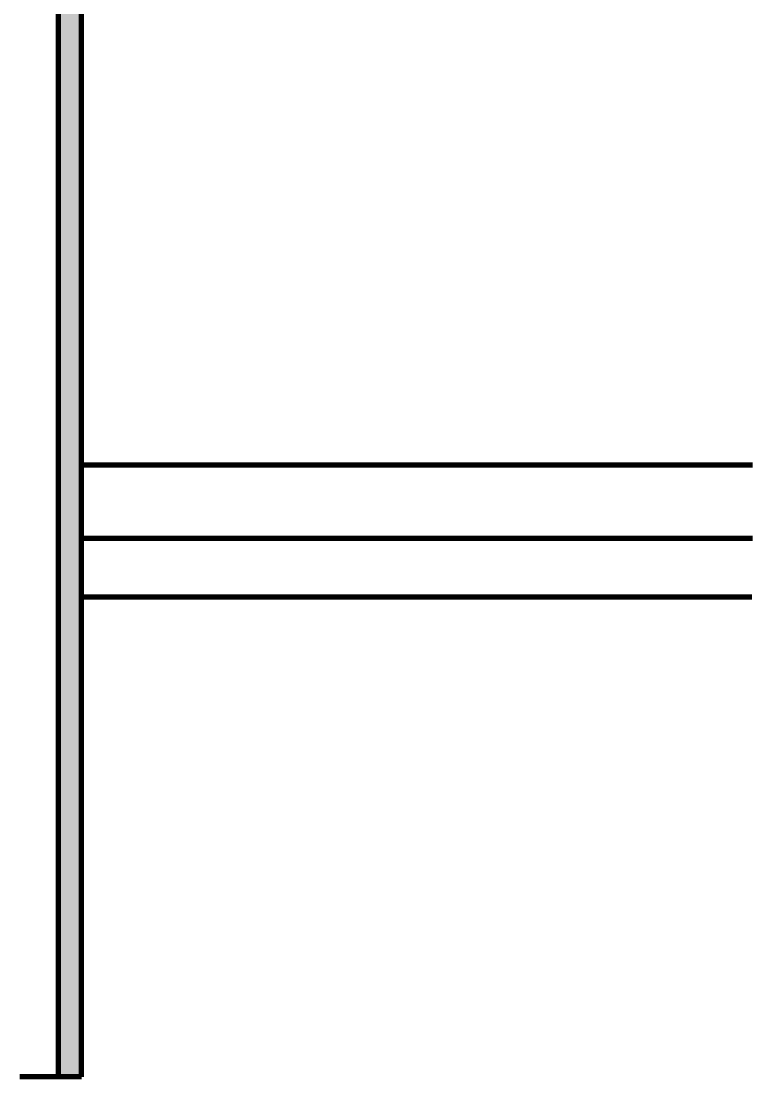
# Model space of a CAD drawing. Header units: millimetres. Extents: x 0 to 2208, y 0 to 420.
# Drawn here: x 591.08 to 607.02, y 142.5 to 165.56 of the extents above; entities that cross this region are included whole.
import ezdxf

# ---------------------------------------------------------------- set-up
doc = ezdxf.new("R2010")
doc.units = ezdxf.units.MM
for name, color, linetype, lineweight in [('01-VISIBLE', 7, 'CONTINUOUS', 70), ('04-COTA', 3, 'CONTINUOUS', 18), ('05-RAYADO', 8, 'CONTINUOUS', 18)]:
    doc.layers.add(name, color=color, linetype=linetype, lineweight=lineweight)
doc.styles.add('ISO3098', font='isocpeur.ttf')
doc.dimstyles.new('FLAMA-IRAM', dxfattribs={"dimtxt": 3.5, "dimasz": 3.5, "dimexe": 2, "dimexo": 1.5, "dimgap": 1, "dimtad": 1, "dimdec": 1, "dimtxsty": 'ISO3098', "dimblk": 'IRAM_FLECHA', "dimblk1": 'IRAM_FLECHA', "dimblk2": 'IRAM_FLECHA', "dimcen": 2.5, "dimclrd": 256, "dimclre": 256, "dimclrt": 256, "dimazin": 3, "dimtfac": 1, "dimtmove": 0, "dimatfit": 3, "dimlwd": 18, "dimlwe": 18})

# ---------------------------------------------------------------- blocks, each defined once
blk = doc.blocks.new('IRAM_FLECHA')
blk.add_solid([(0, 0), (-1, 0.125), (-1, -0.125)])

msp = doc.modelspace()

# ---------------------------------------------------------------- hatches: boundary and pattern name
at = {"layer": '05-RAYADO'}
h = msp.add_hatch(color=7, dxfattribs=at)
h.dxf.hatch_style = 1
h.paths.add_polyline_path([(591.9, 274.735), (592.4, 274.735), (592.4, 142.505), (591.9, 142.505)])

# ---------------------------------------------------------------- linework, layer by layer
at = {"layer": '01-VISIBLE'}
for p, q in [((591.9, 142.505), (591.9, 274.735)), ((592.4, 142.505), (592.4, 274.735)), ((592.4, 142.505), (591.9, 142.505))]:
    msp.add_line(p, q, dxfattribs=at)
for points in [[(607.058, 155.865), (606.998, 155.865), (606.938, 155.865), (606.878, 155.865), (606.818, 155.865), (606.758, 155.865), (606.698, 155.865), (606.638, 155.865), (606.578, 155.865), (606.518, 155.865), (606.458, 155.865), (606.398, 155.865), (606.337, 155.865), (606.277, 155.865), (606.217, 155.865), (606.157, 155.865), (606.097, 155.865), (606.037, 155.865), (605.977, 155.865), (605.917, 155.865), (605.857, 155.865), (605.797, 155.865), (605.737, 155.865), (605.677, 155.865), (605.617, 155.865), (605.556, 155.865), (605.496, 155.865), (605.436, 155.865), (605.376, 155.865), (605.316, 155.865), (605.256, 155.865), (605.196, 155.865), (605.136, 155.865), (605.076, 155.865), (605.016, 155.865), (604.956, 155.865), (604.896, 155.865), (604.836, 155.865), (604.775, 155.865), (604.715, 155.865), (604.655, 155.865), (604.595, 155.865), (604.535, 155.865), (604.475, 155.865), (604.415, 155.865), (604.355, 155.865), (604.295, 155.865), (604.235, 155.865), (604.175, 155.865), (604.115, 155.865), (604.055, 155.865), (603.995, 155.865), (603.934, 155.865), (603.874, 155.865), (603.814, 155.865), (603.754, 155.865), (603.694, 155.865), (603.634, 155.865), (603.574, 155.865), (603.514, 155.865), (603.454, 155.865), (603.394, 155.865), (603.334, 155.865), (603.274, 155.865), (603.214, 155.865), (603.153, 155.865), (603.093, 155.865), (603.033, 155.865), (602.973, 155.865), (602.913, 155.865), (602.853, 155.865), (602.793, 155.865), (602.733, 155.865), (602.673, 155.865), (602.613, 155.865), (602.553, 155.865), (602.493, 155.865), (602.433, 155.865), (602.372, 155.865), (602.312, 155.865), (602.252, 155.865), (602.192, 155.865), (602.132, 155.865), (602.072, 155.865), (602.012, 155.865), (601.952, 155.865), (601.892, 155.865), (601.832, 155.865), (601.772, 155.865), (601.712, 155.865), (601.652, 155.865), (601.592, 155.865), (601.531, 155.865), (601.471, 155.865), (601.411, 155.865), (601.351, 155.865), (601.291, 155.865), (601.231, 155.865), (601.171, 155.865), (601.111, 155.865), (601.051, 155.865), (600.991, 155.865), (600.931, 155.865), (600.871, 155.865), (600.811, 155.865), (600.75, 155.865), (600.69, 155.865), (600.63, 155.865), (600.57, 155.865), (600.51, 155.865), (600.45, 155.865), (600.39, 155.865), (600.33, 155.865), (600.27, 155.865), (600.21, 155.865), (600.15, 155.865), (600.09, 155.865), (600.03, 155.865), (599.969, 155.865), (599.909, 155.865), (599.849, 155.865), (599.789, 155.865), (599.729, 155.865), (599.669, 155.865), (599.609, 155.865), (599.549, 155.865), (599.489, 155.865), (599.429, 155.865), (599.369, 155.865), (599.309, 155.865), (599.249, 155.865), (599.188, 155.865), (599.128, 155.865), (599.068, 155.865), (599.008, 155.865), (598.948, 155.865), (598.888, 155.865), (598.828, 155.865), (598.768, 155.865), (598.708, 155.865), (598.648, 155.865), (598.588, 155.865), (598.528, 155.865), (598.468, 155.865), (598.408, 155.865), (598.347, 155.865), (598.287, 155.865), (598.227, 155.865), (598.167, 155.865), (598.107, 155.865), (598.047, 155.865), (597.987, 155.865), (597.927, 155.865), (597.867, 155.865), (597.807, 155.865), (597.747, 155.865), (597.687, 155.865), (597.627, 155.865), (597.566, 155.865), (597.506, 155.865), (597.446, 155.865), (597.386, 155.865), (597.326, 155.865), (597.266, 155.865), (597.206, 155.865), (597.146, 155.865), (597.086, 155.865), (597.026, 155.865), (596.966, 155.865), (596.906, 155.865), (596.846, 155.865), (596.785, 155.865), (596.725, 155.865), (596.665, 155.865), (596.605, 155.865), (596.545, 155.865), (596.485, 155.865), (596.425, 155.865), (596.365, 155.865), (596.305, 155.865), (596.245, 155.865), (596.185, 155.865), (596.125, 155.865), (596.065, 155.865), (596.005, 155.865), (595.944, 155.865), (595.884, 155.865), (595.824, 155.865), (595.764, 155.865), (595.704, 155.865), (595.644, 155.865), (595.584, 155.865), (595.524, 155.865), (595.464, 155.865), (595.404, 155.865), (595.344, 155.865), (595.284, 155.865), (595.224, 155.865), (595.163, 155.865), (595.103, 155.865), (595.043, 155.865), (594.983, 155.865), (594.923, 155.865), (594.863, 155.865), (594.803, 155.865), (594.743, 155.865), (594.683, 155.865), (594.623, 155.865), (594.563, 155.865), (594.503, 155.865), (594.443, 155.865), (594.382, 155.865), (594.322, 155.865), (594.262, 155.865), (594.202, 155.865), (594.142, 155.865), (594.082, 155.865), (594.022, 155.865), (593.962, 155.865), (593.902, 155.865), (593.842, 155.865), (593.782, 155.865), (593.722, 155.865), (593.662, 155.865), (593.602, 155.865), (593.541, 155.865), (593.481, 155.865), (593.421, 155.865), (593.361, 155.865), (593.301, 155.865), (593.241, 155.865), (593.181, 155.865), (593.121, 155.865), (593.061, 155.865), (593.001, 155.865), (592.941, 155.865), (592.881, 155.865), (592.821, 155.865), (592.76, 155.865), (592.7, 155.865), (592.64, 155.865), (592.58, 155.865), (592.52, 155.865), (592.46, 155.865), (592.4, 155.865)], [(607.058, 154.265), (606.998, 154.265), (606.938, 154.265), (606.878, 154.265), (606.818, 154.265), (606.758, 154.265), (606.698, 154.265), (606.638, 154.265), (606.578, 154.265), (606.518, 154.265), (606.458, 154.265), (606.398, 154.265), (606.337, 154.265), (606.277, 154.265), (606.217, 154.265), (606.157, 154.265), (606.097, 154.265), (606.037, 154.265), (605.977, 154.265), (605.917, 154.265), (605.857, 154.265), (605.797, 154.265), (605.737, 154.265), (605.677, 154.265), (605.617, 154.265), (605.556, 154.265), (605.496, 154.265), (605.436, 154.265), (605.376, 154.265), (605.316, 154.265), (605.256, 154.265), (605.196, 154.265), (605.136, 154.265), (605.076, 154.265), (605.016, 154.265), (604.956, 154.265), (604.896, 154.265), (604.836, 154.265), (604.775, 154.265), (604.715, 154.265), (604.655, 154.265), (604.595, 154.265), (604.535, 154.265), (604.475, 154.265), (604.415, 154.265), (604.355, 154.265), (604.295, 154.265), (604.235, 154.265), (604.175, 154.265), (604.115, 154.265), (604.055, 154.265), (603.995, 154.265), (603.934, 154.265), (603.874, 154.265), (603.814, 154.265), (603.754, 154.265), (603.694, 154.265), (603.634, 154.265), (603.574, 154.265), (603.514, 154.265), (603.454, 154.265), (603.394, 154.265), (603.334, 154.265), (603.274, 154.265), (603.214, 154.265), (603.153, 154.265), (603.093, 154.265), (603.033, 154.265), (602.973, 154.265), (602.913, 154.265), (602.853, 154.265), (602.793, 154.265), (602.733, 154.265), (602.673, 154.265), (602.613, 154.265), (602.553, 154.265), (602.493, 154.265), (602.433, 154.265), (602.372, 154.265), (602.312, 154.265), (602.252, 154.265), (602.192, 154.265), (602.132, 154.265), (602.072, 154.265), (602.012, 154.265), (601.952, 154.265), (601.892, 154.265), (601.832, 154.265), (601.772, 154.265), (601.712, 154.265), (601.652, 154.265), (601.592, 154.265), (601.531, 154.265), (601.471, 154.265), (601.411, 154.265), (601.351, 154.265), (601.291, 154.265), (601.231, 154.265), (601.171, 154.265), (601.111, 154.265), (601.051, 154.265), (600.991, 154.265), (600.931, 154.265), (600.871, 154.265), (600.811, 154.265), (600.75, 154.265), (600.69, 154.265), (600.63, 154.265), (600.57, 154.265), (600.51, 154.265), (600.45, 154.265), (600.39, 154.265), (600.33, 154.265), (600.27, 154.265), (600.21, 154.265), (600.15, 154.265), (600.09, 154.265), (600.03, 154.265), (599.969, 154.265), (599.909, 154.265), (599.849, 154.265), (599.789, 154.265), (599.729, 154.265), (599.669, 154.265), (599.609, 154.265), (599.549, 154.265), (599.489, 154.265), (599.429, 154.265), (599.369, 154.265), (599.309, 154.265), (599.249, 154.265), (599.188, 154.265), (599.128, 154.265), (599.068, 154.265), (599.008, 154.265), (598.948, 154.265), (598.888, 154.265), (598.828, 154.265), (598.768, 154.265), (598.708, 154.265), (598.648, 154.265), (598.588, 154.265), (598.528, 154.265), (598.468, 154.265), (598.408, 154.265), (598.347, 154.265), (598.287, 154.265), (598.227, 154.265), (598.167, 154.265), (598.107, 154.265), (598.047, 154.265), (597.987, 154.265), (597.927, 154.265), (597.867, 154.265), (597.807, 154.265), (597.747, 154.265), (597.687, 154.265), (597.627, 154.265), (597.566, 154.265), (597.506, 154.265), (597.446, 154.265), (597.386, 154.265), (597.326, 154.265), (597.266, 154.265), (597.206, 154.265), (597.146, 154.265), (597.086, 154.265), (597.026, 154.265), (596.966, 154.265), (596.906, 154.265), (596.846, 154.265), (596.785, 154.265), (596.725, 154.265), (596.665, 154.265), (596.605, 154.265), (596.545, 154.265), (596.485, 154.265), (596.425, 154.265), (596.365, 154.265), (596.305, 154.265), (596.245, 154.265), (596.185, 154.265), (596.125, 154.265), (596.065, 154.265), (596.005, 154.265), (595.944, 154.265), (595.884, 154.265), (595.824, 154.265), (595.764, 154.265), (595.704, 154.265), (595.644, 154.265), (595.584, 154.265), (595.524, 154.265), (595.464, 154.265), (595.404, 154.265), (595.344, 154.265), (595.284, 154.265), (595.224, 154.265), (595.163, 154.265), (595.103, 154.265), (595.043, 154.265), (594.983, 154.265), (594.923, 154.265), (594.863, 154.265), (594.803, 154.265), (594.743, 154.265), (594.683, 154.265), (594.623, 154.265), (594.563, 154.265), (594.503, 154.265), (594.443, 154.265), (594.382, 154.265), (594.322, 154.265), (594.262, 154.265), (594.202, 154.265), (594.142, 154.265), (594.082, 154.265), (594.022, 154.265), (593.962, 154.265), (593.902, 154.265), (593.842, 154.265), (593.782, 154.265), (593.722, 154.265), (593.662, 154.265), (593.602, 154.265), (593.541, 154.265), (593.481, 154.265), (593.421, 154.265), (593.361, 154.265), (593.301, 154.265), (593.241, 154.265), (593.181, 154.265), (593.121, 154.265), (593.061, 154.265), (593.001, 154.265), (592.941, 154.265), (592.881, 154.265), (592.821, 154.265), (592.76, 154.265), (592.7, 154.265), (592.64, 154.265), (592.58, 154.265), (592.52, 154.265), (592.46, 154.265), (592.4, 154.265)], [(607.043, 152.985), (606.981, 152.985), (606.92, 152.985), (606.858, 152.985), (606.797, 152.985), (606.735, 152.985), (606.674, 152.985), (606.612, 152.985), (606.551, 152.985), (606.489, 152.985), (606.428, 152.985), (606.366, 152.985), (606.305, 152.985), (606.243, 152.985), (606.182, 152.985), (606.12, 152.985), (606.059, 152.985), (605.997, 152.985), (605.936, 152.985), (605.874, 152.985), (605.812, 152.985), (605.751, 152.985), (605.689, 152.985), (605.628, 152.985), (605.566, 152.985), (605.505, 152.985), (605.443, 152.985), (605.382, 152.985), (605.32, 152.985), (605.259, 152.985), (605.197, 152.985), (605.136, 152.985), (605.074, 152.985), (605.013, 152.985), (604.951, 152.985), (604.89, 152.985), (604.828, 152.985), (604.767, 152.985), (604.705, 152.985), (604.643, 152.985), (604.582, 152.985), (604.52, 152.985), (604.459, 152.985), (604.397, 152.985), (604.336, 152.985), (604.274, 152.985), (604.213, 152.985), (604.151, 152.985), (604.09, 152.985), (604.028, 152.985), (603.967, 152.985), (603.905, 152.985), (603.844, 152.985), (603.782, 152.985), (603.721, 152.985), (603.659, 152.985), (603.598, 152.985), (603.536, 152.985), (603.475, 152.985), (603.413, 152.985), (603.351, 152.985), (603.29, 152.985), (603.228, 152.985), (603.167, 152.985), (603.105, 152.985), (603.044, 152.985), (602.982, 152.985), (602.921, 152.985), (602.859, 152.985), (602.798, 152.985), (602.736, 152.985), (602.675, 152.985), (602.613, 152.985), (602.552, 152.985), (602.49, 152.985), (602.429, 152.985), (602.367, 152.985), (602.306, 152.985), (602.244, 152.985), (602.182, 152.985), (602.121, 152.985), (602.059, 152.985), (601.998, 152.985), (601.936, 152.985), (601.875, 152.985), (601.813, 152.985), (601.752, 152.985), (601.69, 152.985), (601.629, 152.985), (601.567, 152.985), (601.506, 152.985), (601.444, 152.985), (601.383, 152.985), (601.321, 152.985), (601.26, 152.985), (601.198, 152.985), (601.137, 152.985), (601.075, 152.985), (601.014, 152.985), (600.952, 152.985), (600.89, 152.985), (600.829, 152.985), (600.767, 152.985), (600.706, 152.985), (600.644, 152.985), (600.583, 152.985), (600.521, 152.985), (600.46, 152.985), (600.398, 152.985), (600.337, 152.985), (600.275, 152.985), (600.214, 152.985), (600.152, 152.985), (600.091, 152.985), (600.029, 152.985), (599.968, 152.985), (599.906, 152.985), (599.845, 152.985), (599.783, 152.985), (599.721, 152.985), (599.66, 152.985), (599.598, 152.985), (599.537, 152.985), (599.475, 152.985), (599.414, 152.985), (599.352, 152.985), (599.291, 152.985), (599.229, 152.985), (599.168, 152.985), (599.106, 152.985), (599.045, 152.985), (598.983, 152.985), (598.922, 152.985), (598.86, 152.985), (598.799, 152.985), (598.737, 152.985), (598.676, 152.985), (598.614, 152.985), (598.553, 152.985), (598.491, 152.985), (598.429, 152.985), (598.368, 152.985), (598.306, 152.985), (598.245, 152.985), (598.183, 152.985), (598.122, 152.985), (598.06, 152.985), (597.999, 152.985), (597.937, 152.985), (597.876, 152.985), (597.814, 152.985), (597.753, 152.985), (597.691, 152.985), (597.63, 152.985), (597.568, 152.985), (597.507, 152.985), (597.445, 152.985), (597.384, 152.985), (597.322, 152.985), (597.26, 152.985), (597.199, 152.985), (597.137, 152.985), (597.076, 152.985), (597.014, 152.985), (596.953, 152.985), (596.891, 152.985), (596.83, 152.985), (596.768, 152.985), (596.707, 152.985), (596.645, 152.985), (596.584, 152.985), (596.522, 152.985), (596.461, 152.985), (596.399, 152.985), (596.338, 152.985), (596.276, 152.985), (596.215, 152.985), (596.153, 152.985), (596.091, 152.985), (596.03, 152.985), (595.968, 152.985), (595.907, 152.985), (595.845, 152.985), (595.784, 152.985), (595.722, 152.985), (595.661, 152.985), (595.599, 152.985), (595.538, 152.985), (595.476, 152.985), (595.415, 152.985), (595.353, 152.985), (595.292, 152.985), (595.23, 152.985), (595.169, 152.985), (595.107, 152.985), (595.046, 152.985), (594.984, 152.985), (594.923, 152.985), (594.861, 152.985), (594.799, 152.985), (594.738, 152.985), (594.676, 152.985), (594.615, 152.985), (594.553, 152.985), (594.492, 152.985), (594.43, 152.985), (594.369, 152.985), (594.307, 152.985), (594.246, 152.985), (594.184, 152.985), (594.123, 152.985), (594.061, 152.985), (594, 152.985), (593.938, 152.985), (593.877, 152.985), (593.815, 152.985), (593.754, 152.985), (593.692, 152.985), (593.63, 152.985), (593.569, 152.985), (593.507, 152.985), (593.446, 152.985), (593.384, 152.985), (593.323, 152.985), (593.261, 152.985), (593.2, 152.985), (593.138, 152.985), (593.077, 152.985), (593.015, 152.985), (592.954, 152.985), (592.892, 152.985), (592.831, 152.985), (592.769, 152.985), (592.708, 152.985), (592.646, 152.985), (592.585, 152.985), (592.523, 152.985), (592.462, 152.985), (592.4, 152.985)], [(591.9, 142.505), (591.84, 142.505), (591.779, 142.505), (591.719, 142.505), (591.659, 142.505), (591.598, 142.505), (591.538, 142.505), (591.478, 142.505), (591.417, 142.505), (591.357, 142.505), (591.297, 142.505), (591.237, 142.505), (591.176, 142.505), (591.116, 142.505), (591.056, 142.505)]]:
    msp.add_lwpolyline(points, dxfattribs=at)

# ---------------------------------------------------------------- dimensions: what is measured, and where the dimension line sits
at = {"layer": '04-COTA'}
msp.add_linear_dim(base=(639.65, 136.8648), p1=(617.65, 136.8648), p2=(593.7, 277.1352), angle=90, dimstyle='FLAMA-IRAM', override={"dimlfac": 5}, dxfattribs=at).render()

doc.saveas('drawing.dxf')
